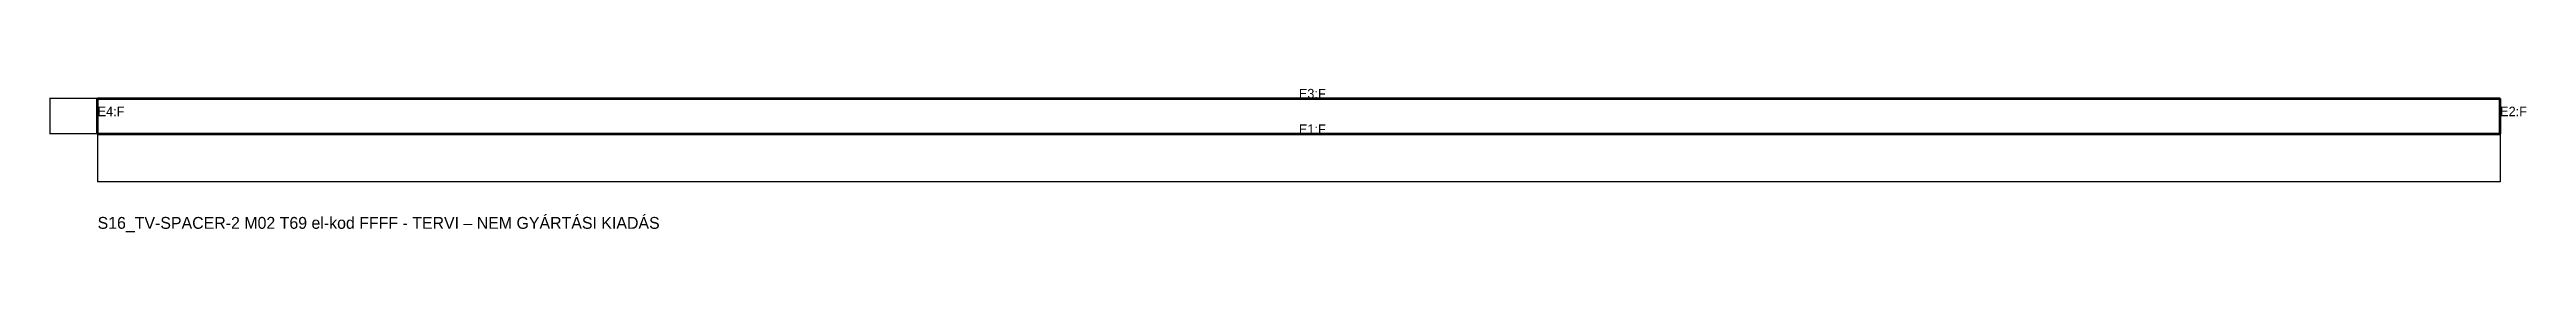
# Model space of a CAD drawing. Header units: millimetres. Extents: x -40 to 2042, y -83 to 38.
import ezdxf

# ---------------------------------------------------------------- set-up
doc = ezdxf.new("R2010")
doc.units = ezdxf.units.MM
for name, color, linetype in [('ELZARAS', 1, 'Continuous'), ('KONTUR', 7, 'Continuous'), ('MERET', 8, 'Continuous'), ('SZOVEG', 7, 'Continuous')]:
    doc.layers.add(name, color=color, linetype=linetype)
doc.styles.add('OpenSansCondensed-Light', font='OpenSansCondensed-Light.ttf')
doc.dimstyles.new('EZDXF', dxfattribs={"dimtxt": 0.25, "dimasz": 0.175, "dimexe": 0.375, "dimexo": 0.125, "dimgap": 0.1, "dimtad": 1, "dimlfac": 100, "dimzin": 12, "dimdsep": 46, "dimtxsty": 'OpenSansCondensed-Light', "dimblk": 'ARCHTICK', "dimcen": 2.5, "dimazin": 3, "dimtfac": 0.5, "dimtmove": 2, "dimatfit": 3})

# ---------------------------------------------------------------- blocks, each defined once
blk = doc.blocks.new('_ARCHTICK')
at = {"color": 0, "linetype": 'BYBLOCK', "const_width": 0.15}
blk.add_lwpolyline([(-0.5, -0.5), (0.5, 0.5)], dxfattribs=at)

msp = doc.modelspace()

# ---------------------------------------------------------------- linework, layer by layer
at = {"layer": 'ELZARAS', "lineweight": 70}
for p, q in [((0, 30), (2020, 30)), ((0, 0), (0, 30)), ((2020, 0), (2020, 30)), ((0, 0), (2020, 0))]:
    msp.add_line(p, q, dxfattribs=at)
at = {"layer": 'KONTUR'}
msp.add_lwpolyline([(0, 0), (2020, 0), (2020, 30), (0, 30)], close=True, dxfattribs=at)

# ---------------------------------------------------------------- texts
at = {"layer": 'SZOVEG'}
for s, height, p in [('E4:F', 8, (0, 15)), ('E3:F', 8, (1010, 30)), ('E2:F', 8, (2020, 15)), ('E1:F', 8, (1010, 0)), ('S16_TV-SPACER-2 M02 T69 el-kod FFFF - TERVI – NEM GYÁRTÁSI KIADÁS', 10, (0, -80))]:
    msp.add_text(s, height=height, dxfattribs=at).set_placement(p)

# ---------------------------------------------------------------- dimensions: what is measured, and where the dimension line sits
at = {"layer": 'MERET'}
msp.add_linear_dim(base=(-40, 0), p1=(0, 0), p2=(0, 30), angle=90, dimstyle='EZDXF', dxfattribs=at).render()
msp.add_linear_dim(base=(0, -40), p1=(0, 0), p2=(2020, 0), dimstyle='EZDXF', dxfattribs=at).render()

doc.saveas('drawing.dxf')
